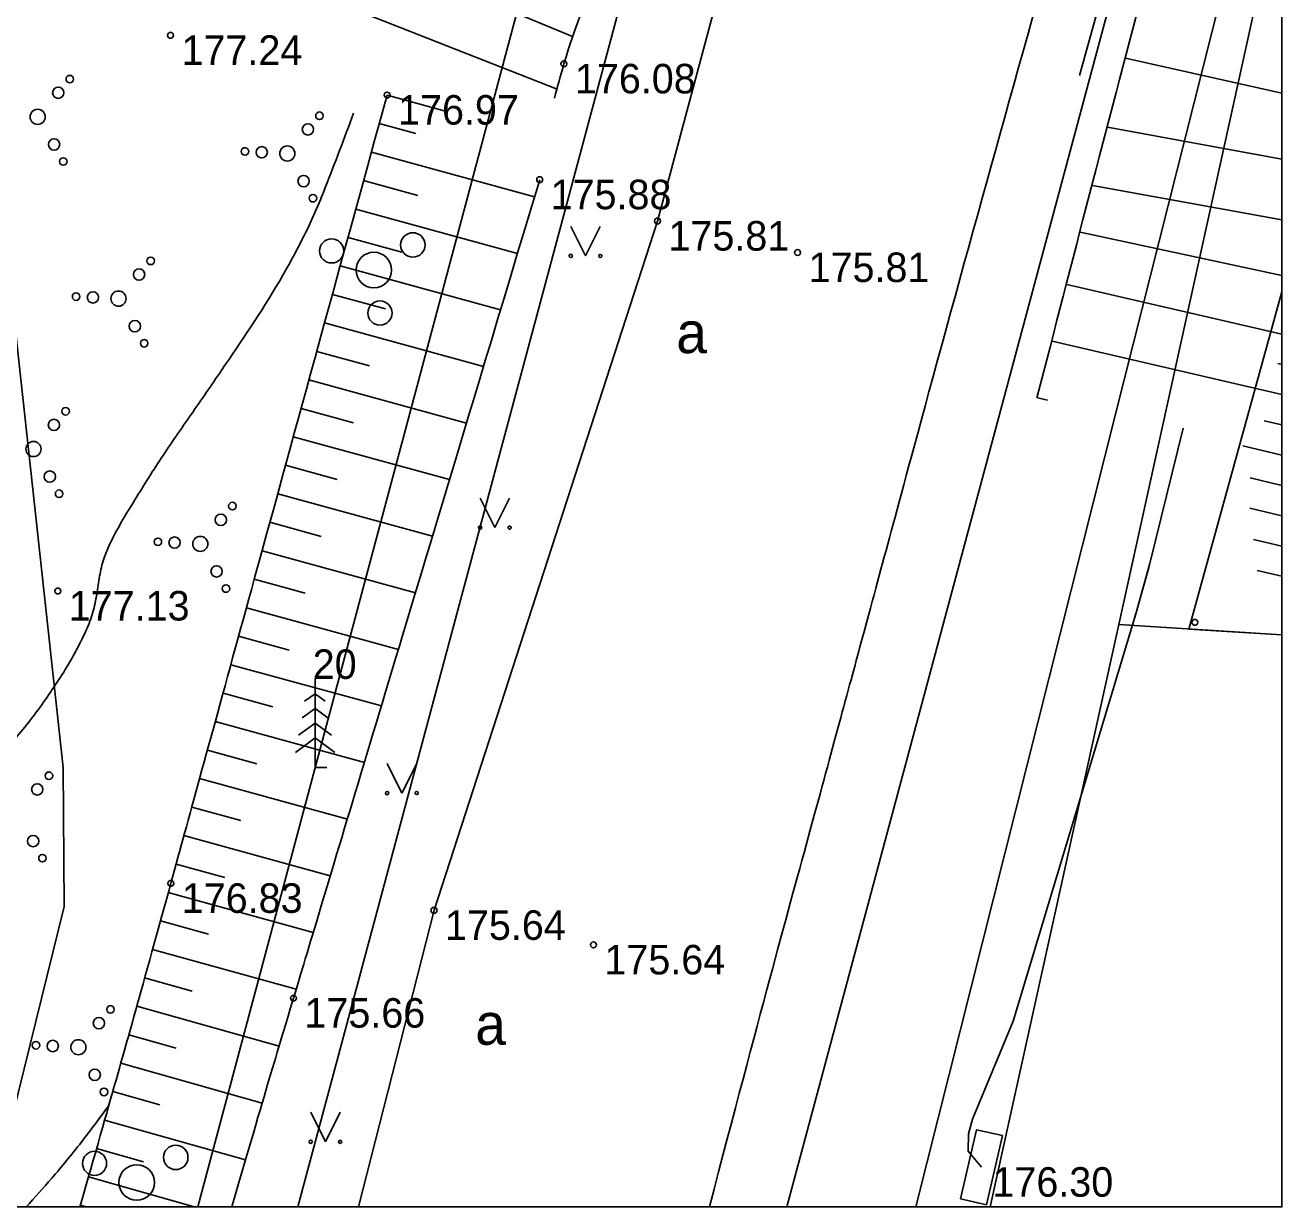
# Model space of a CAD drawing. Extents: x 634773 to 634970, y 304157 to 304297.
# Drawn here: x 634870.92 to 634892.2, y 304192.12 to 304212.13 of the extents above; entities that cross this region are included whole.
import ezdxf

# ---------------------------------------------------------------- set-up
doc = ezdxf.new("R2010")
doc.units = 0
for name, color, linetype in [('BUVE_INZE_VEKT_####_#', 7, 'Continuous'), ('CELI_CMAL_####_####_#', 7, 'Continuous'), ('CELI_CSEG_####_TKST_#', 7, 'Continuous'), ('ELEK_ACRL_####_####_#', 7, 'Continuous'), ('ELEK_ELEM_####_####_#', 7, 'Continuous'), ('ELEK_VADP_ZSPR_####_#', 7, 'Continuous'), ('NORB_ZOGS_ZMET_####_#', 7, 'Continuous'), ('RAMI_PLAN_####_TKST_#', 7, 'Continuous'), ('RELJ_AATZ_####_TKST_#', 7, 'Continuous'), ('RELJ_ELEM_####_####_#', 7, 'Continuous'), ('RELJ_HORZ_PAMT_####_#', 7, 'Continuous'), ('RELJ_NOGA_####_####_#', 7, 'Continuous'), ('RELJ_NOGL_####_####_#', 7, 'Continuous'), ('ROBZ_UZMR_####_####_#', 7, 'Continuous'), ('SAKT_VADP_KABE_####_#', 7, 'Continuous'), ('TERT_DIAM_####_TKST_#', 7, 'Continuous'), ('TERT_ELEM_####_####_#', 7, 'Continuous'), ('UDTK_VADP_UDEN_####_#', 7, 'Continuous')]:
    doc.layers.add(name, color=color, linetype=linetype)

msp = doc.modelspace()

# ---------------------------------------------------------------- linework, layer by layer
at = {"layer": 'BUVE_INZE_VEKT_####_#'}
for p, q in [((634883.816, 304192.122), (634892.196, 304223.373)), ((634875.534, 304192.122), (634883.816, 304192.122))]:
    msp.add_line(p, q, dxfattribs=at)
msp.add_lwpolyline([(634892.196, 304254.199), (634891.929, 304253.269), (634875.534, 304192.122)], dxfattribs=at)
at = {"layer": 'CELI_CMAL_####_####_#'}
msp.add_line((634884.95, 304221.257), (634881.625, 304208.813), dxfattribs=at)
for points in [[(634892.196, 304223.589), (634888.771, 304211.276)], [(634881.625, 304208.813), (634877.841, 304197.143), (634876.563, 304192.122)]]:
    msp.add_lwpolyline(points, dxfattribs=at)
msp.add_spline([(634889.789, 304218.508), (634888.745, 304214.952), (634886.291, 304206.183)], degree=3, dxfattribs=at)
msp.add_open_spline([(634886.291, 304206.183), (634885.905, 304204.758), (634885.521, 304203.333), (634885.135, 304201.908), (634884.252, 304198.648), (634883.359, 304195.39), (634882.503, 304192.122)], degree=3, dxfattribs=at)
at = {"layer": 'ELEK_ACRL_####_####_#'}
msp.add_lwpolyline([(634886.917, 304193.026), (634886.882, 304193.068), (634886.889, 304193.357), (634886.959, 304193.607), (634887.644, 304195.269), (634889.723, 304202.161), (634889.944, 304202.95)], dxfattribs=at)
at = {"layer": 'ELEK_ELEM_####_####_#'}
msp.add_lwpolyline([(634886.756, 304192.26), (634887.026, 304193.429), (634887.464, 304193.328), (634887.194, 304192.159)], close=True, dxfattribs=at)
at = {"layer": 'ELEK_VADP_ZSPR_####_#'}
msp.add_lwpolyline([(634887.11, 304192.794), (634886.882, 304193.068), (634886.889, 304193.357), (634886.959, 304193.607), (634887.644, 304195.269), (634889.723, 304202.161), (634889.962, 304203.015), (634890.522, 304205.304)], dxfattribs=at)
at = {"layer": 'NORB_ZOGS_ZMET_####_#'}
for points in [[(634892.196, 304207.613), (634890.619, 304201.901)], [(634890.619, 304201.901), (634892.196, 304201.809)]]:
    msp.add_lwpolyline(points, dxfattribs=at)
at = {"layer": 'RAMI_PLAN_####_TKST_#'}
for p, q in [((634892.196, 304192.122), (634892.196, 304278.086)), ((634784.255, 304192.122), (634892.196, 304192.122))]:
    msp.add_line(p, q, dxfattribs=at)
at = {"layer": 'RELJ_ELEM_####_####_#'}
for centre in [(634873.381, 304211.957), (634880.041, 304211.474), (634877.047, 304210.946), (634879.63, 304209.513), (634881.625, 304208.813), (634883.997, 304208.28), (634871.472, 304202.55), (634890.723, 304202.019), (634873.385, 304197.6), (634877.841, 304197.143), (634880.541, 304196.558), (634875.462, 304195.657)]:
    msp.add_circle(centre, 0.05, dxfattribs=at)
at = {"layer": 'RELJ_HORZ_PAMT_####_#'}
for points in [[(634876.48, 304210.641), (634876, 304209.38), (634875.831, 304208.968), (634875.642, 304208.566), (634875.217, 304207.783), (634874.239, 304206.279), (634873.986, 304205.908), (634873.73, 304205.539), (634873.474, 304205.17), (634873.222, 304204.798), (634872.747, 304204.044), (634872.32, 304203.27), (634872.219, 304202.987), (634872.162, 304202.686), (634872.111, 304202.38), (634872.03, 304202.08), (634871.897, 304201.769), (634871.726, 304201.44), (634871.293, 304200.754), (634871.044, 304200.412), (634870.78, 304200.083), (634870.504, 304199.762), (634870.219, 304199.445), (634869.979, 304199.201), (634869.727, 304198.975), (634869.458, 304198.764), (634869.168, 304198.562), (634868.97, 304198.461), (634868.868, 304198.429), (634868.763, 304198.406), (634868.611, 304198.423), (634868.55, 304198.457), (634868.524, 304198.481), (634868.5, 304198.51), (634868.441, 304198.622), (634868.343, 304199.151), (634868.338, 304199.402), (634868.34, 304199.654), (634868.352, 304199.905), (634868.377, 304200.156), (634868.456, 304200.715), (634868.562, 304201.271), (634868.7, 304201.79), (634868.818, 304202.136), (634868.86, 304202.24), (634868.969, 304202.451), (634869.106, 304202.656), (634869.421, 304203.062), (634869.713, 304203.481), (634869.822, 304203.704), (634869.89, 304203.94), (634870.002, 304204.773), (634870.051, 304205.614), (634870.05, 304207.312), (634870.062, 304209.008), (634870.127, 304209.849), (634870.26, 304210.68), (634870.547, 304212.038)], [(634872.333, 304193.833), (634871.867, 304193.214), (634871.368, 304192.606), (634870.937, 304192.122)]]:
    msp.add_spline(points, degree=3, dxfattribs=at)
at = {"layer": 'RELJ_NOGA_####_####_#'}
for p, q in [((634876.56, 304213.443), (634880.186, 304211.938)), ((634876.188, 304212.514), (634879.925, 304211.045)), ((634892.196, 304210.98), (634889.549, 304211.572)), ((634877.047, 304210.946), (634878.011, 304210.681)), ((634876.915, 304210.464), (634877.536, 304210.293)), ((634892.196, 304209.858), (634889.243, 304210.402)), ((634876.782, 304209.982), (634879.543, 304209.224)), ((634876.65, 304209.499), (634877.566, 304209.248)), ((634892.196, 304208.836), (634888.988, 304209.417)), ((634876.518, 304209.017), (634879.255, 304208.266)), ((634876.385, 304208.535), (634877.294, 304208.286)), ((634892.196, 304207.889), (634888.783, 304208.622)), ((634876.253, 304208.053), (634878.967, 304207.308)), ((634892.196, 304206.898), (634888.556, 304207.74)), ((634876.121, 304207.571), (634877.021, 304207.324)), ((634875.989, 304207.089), (634878.679, 304206.35)), ((634892.196, 304205.875), (634888.308, 304206.781)), ((634875.856, 304206.606), (634876.749, 304206.361)), ((634892.196, 304206.387), (634892.129, 304206.402)), ((634875.724, 304206.124), (634878.391, 304205.393)), ((634888.227, 304205.781), (634888.059, 304205.82)), ((634875.592, 304205.642), (634876.477, 304205.399)), ((634892.196, 304205.363), (634891.895, 304205.433)), ((634875.459, 304205.16), (634878.102, 304204.435)), ((634892.196, 304204.85), (634891.535, 304205.005)), ((634875.327, 304204.678), (634876.204, 304204.437)), ((634892.196, 304204.337), (634891.66, 304204.463)), ((634875.195, 304204.196), (634877.814, 304203.477)), ((634892.196, 304203.824), (634891.656, 304203.951)), ((634875.062, 304203.713), (634875.932, 304203.475)), ((634892.196, 304203.311), (634891.716, 304203.424)), ((634874.93, 304203.231), (634877.526, 304202.519)), ((634874.798, 304202.749), (634875.659, 304202.513)), ((634892.196, 304202.798), (634891.777, 304202.897)), ((634874.666, 304202.267), (634877.238, 304201.561)), ((634874.533, 304201.785), (634875.387, 304201.55)), ((634874.401, 304201.302), (634876.95, 304200.603)), ((634874.269, 304200.82), (634875.114, 304200.588)), ((634874.136, 304200.338), (634876.662, 304199.645)), ((634874.004, 304199.856), (634874.842, 304199.626)), ((634873.872, 304199.374), (634876.374, 304198.687)), ((634873.739, 304198.892), (634874.569, 304198.664)), ((634873.607, 304198.409), (634876.085, 304197.729)), ((634873.475, 304197.927), (634874.297, 304197.701)), ((634873.342, 304197.445), (634875.797, 304196.77)), ((634873.21, 304196.963), (634874.024, 304196.738)), ((634873.076, 304196.481), (634875.507, 304195.807)), ((634872.942, 304195.999), (634873.749, 304195.775)), ((634872.808, 304195.518), (634875.218, 304194.843)), ((634872.673, 304195.036), (634873.474, 304194.812)), ((634872.537, 304194.555), (634874.932, 304193.88)), ((634872.402, 304194.074), (634873.198, 304193.849)), ((634872.265, 304193.593), (634874.649, 304192.917)), ((634872.129, 304193.112), (634872.922, 304192.886)), ((634871.992, 304192.631), (634873.778, 304192.122)), ((634871.855, 304192.15), (634871.952, 304192.122))]:
    msp.add_line(p, q, dxfattribs=at)
msp.add_open_spline([(634877.047, 304210.946), (634875.826, 304206.497), (634874.606, 304202.049), (634873.385, 304197.6), (634872.883, 304195.771), (634872.367, 304193.946), (634871.847, 304192.122)], degree=3, dxfattribs=at)
at = {"layer": 'RELJ_NOGL_####_####_#'}
for points in [[(634883.835, 304221.51), (634883.22, 304218.743), (634882.936, 304217.796), (634882.564, 304216.88), (634881.666, 304215.099), (634880.751, 304213.322), (634880.041, 304211.474), (634879.881, 304210.893)], [(634888.049, 304205.818), (634889.842, 304212.715), (634889.924, 304213.01), (634890.026, 304213.3), (634890.159, 304213.576), (634890.241, 304213.706), (634890.336, 304213.83), (634890.602, 304214.116), (634890.885, 304214.376), (634891.175, 304214.624), (634891.467, 304214.872), (634891.827, 304215.165), (634892.196, 304215.444)]]:
    msp.add_spline(points, degree=3, dxfattribs=at)
msp.add_open_spline([(634874.417, 304192.122), (634874.761, 304193.302), (634875.108, 304194.48), (634875.462, 304195.657), (634876.851, 304200.276), (634878.241, 304204.894), (634879.63, 304209.513)], degree=3, dxfattribs=at)
at = {"layer": 'ROBZ_UZMR_####_####_#'}
for p, q in [((634892.196, 304201.808), (634892.196, 304214.509)), ((634805.012, 304192.122), (634873.845, 304192.122)), ((634873.845, 304192.122), (634887.259, 304192.122))]:
    msp.add_line(p, q, dxfattribs=at)
for points in [[(634892.196, 304259.75), (634887.571, 304242.944), (634882.44, 304224.3), (634873.845, 304192.122)], [(634873.845, 304192.122), (634882.44, 304224.3), (634803.431, 304227.331), (634804.857, 304192.473), (634805.012, 304192.122)], [(634887.259, 304192.122), (634889.434, 304201.984), (634892.196, 304214.509)], [(634892.196, 304214.509), (634889.434, 304201.984), (634892.196, 304201.808)], [(634892.196, 304201.808), (634889.434, 304201.984), (634887.259, 304192.122)], [(634887.259, 304192.122), (634892.196, 304192.122), (634892.196, 304201.808)]]:
    msp.add_lwpolyline(points, dxfattribs=at)
at = {"layer": 'SAKT_VADP_KABE_####_#'}
msp.add_lwpolyline([(634870.323, 304192.122), (634871.579, 304197.21), (634871.561, 304199.559), (634870.714, 304207.326), (634869.625, 304212.222)], dxfattribs=at)
at = {"layer": 'TERT_ELEM_####_####_#'}
for p, q in [((634880.157, 304208.723), (634880.407, 304208.223)), ((634880.407, 304208.223), (634880.657, 304208.723)), ((634878.621, 304204.122), (634878.871, 304203.622)), ((634878.871, 304203.622), (634879.121, 304204.122)), ((634875.827, 304201.061), (634875.827, 304199.561)), ((634875.827, 304200.811), (634875.651, 304200.683)), ((634875.827, 304200.811), (634876.001, 304200.683)), ((634875.827, 304200.561), (634875.611, 304200.403)), ((634875.827, 304200.561), (634876.043, 304200.403)), ((634875.827, 304200.311), (634875.549, 304200.107)), ((634875.827, 304200.311), (634876.105, 304200.107)), ((634875.827, 304200.061), (634875.495, 304199.817)), ((634875.827, 304200.061), (634876.161, 304199.817)), ((634875.827, 304199.561), (634876.027, 304199.561)), ((634877.049, 304199.628), (634877.299, 304199.128)), ((634877.299, 304199.128), (634877.549, 304199.628)), ((634875.754, 304193.725), (634876.004, 304193.225)), ((634876.004, 304193.225), (634876.254, 304193.725))]:
    msp.add_line(p, q, dxfattribs=at)
for centre, radius in [((634871.675, 304211.216), 0.064), ((634871.479, 304210.985), 0.096), ((634871.131, 304210.577), 0.128), ((634875.902, 304210.596), 0.064), ((634875.706, 304210.364), 0.096), ((634871.408, 304210.11), 0.096), ((634874.64, 304209.991), 0.064), ((634874.924, 304209.977), 0.096), ((634875.358, 304209.956), 0.128), ((634871.565, 304209.821), 0.064), ((634875.634, 304209.489), 0.096), ((634875.792, 304209.2), 0.064), ((634876.108, 304208.307), 0.204), ((634877.483, 304208.408), 0.207), ((634876.822, 304207.983), 0.301), ((634873.044, 304208.139), 0.064), ((634880.157, 304208.222), 0.028), ((634880.657, 304208.222), 0.0263), ((634872.848, 304207.908), 0.096), ((634872.066, 304207.521), 0.096), ((634872.5, 304207.5), 0.128), ((634871.782, 304207.534), 0.064), ((634876.925, 304207.255), 0.205), ((634872.776, 304207.033), 0.096), ((634872.934, 304206.744), 0.064), ((634871.604, 304205.592), 0.064), ((634871.407, 304205.361), 0.096), ((634871.06, 304204.953), 0.128), ((634871.336, 304204.486), 0.096), ((634871.494, 304204.197), 0.064), ((634874.428, 304203.987), 0.064), ((634874.232, 304203.755), 0.096), ((634878.621, 304203.622), 0.028), ((634879.121, 304203.622), 0.0263), ((634873.166, 304203.382), 0.064), ((634873.45, 304203.368), 0.096), ((634873.884, 304203.347), 0.128), ((634874.161, 304202.881), 0.096), ((634874.318, 304202.591), 0.064), ((634871.322, 304199.421), 0.064), ((634871.125, 304199.19), 0.096), ((634877.048, 304199.128), 0.028), ((634877.548, 304199.128), 0.0263), ((634871.054, 304198.315), 0.096), ((634871.212, 304198.026), 0.064), ((634872.364, 304195.465), 0.064), ((634872.168, 304195.233), 0.096), ((634871.102, 304194.859), 0.064), ((634871.386, 304194.846), 0.096), ((634871.82, 304194.825), 0.128), ((634872.097, 304194.358), 0.096), ((634872.254, 304194.069), 0.064), ((634873.469, 304192.96), 0.207), ((634875.753, 304193.224), 0.028), ((634876.253, 304193.224), 0.0263), ((634872.094, 304192.859), 0.204), ((634872.808, 304192.535), 0.301)]:
    msp.add_circle(centre, radius, dxfattribs=at)
at = {"layer": 'UDTK_VADP_UDEN_####_#'}
for points in [[(634889.381, 304205.541), (634892.196, 304216.708)], [(634885.999, 304192.122), (634889.381, 304205.541)]]:
    msp.add_lwpolyline(points, dxfattribs=at)

# ---------------------------------------------------------------- texts
at = {"layer": 'CELI_CSEG_####_TKST_#'}
for p in [(634881.942, 304206.576), (634878.538, 304194.867)]:
    msp.add_text('a', height=0.7, dxfattribs=at).set_placement(p)
at = {"layer": 'RELJ_AATZ_####_TKST_#'}
for s, p in [(' 177.24', (634873.381, 304211.457)), (' 176.08', (634880.041, 304210.974)), (' 176.97', (634877.047, 304210.446)), (' 175.88', (634879.63, 304209.013)), (' 175.81', (634881.625, 304208.313)), (' 175.81', (634883.997, 304207.78)), (' 177.13', (634871.472, 304202.05)), (' 176.83', (634873.385, 304197.1)), (' 175.64', (634877.841, 304196.643)), (' 175.64', (634880.541, 304196.058)), (' 175.66', (634875.462, 304195.157)), (' 176.30', (634887.11, 304192.294))]:
    msp.add_text(s, height=0.5, dxfattribs=at).set_placement(p)
at = {"layer": 'TERT_DIAM_####_TKST_#'}
msp.add_text(' 20', height=0.5, dxfattribs=at).set_placement((634875.602, 304201.061))

doc.saveas('drawing.dxf')
